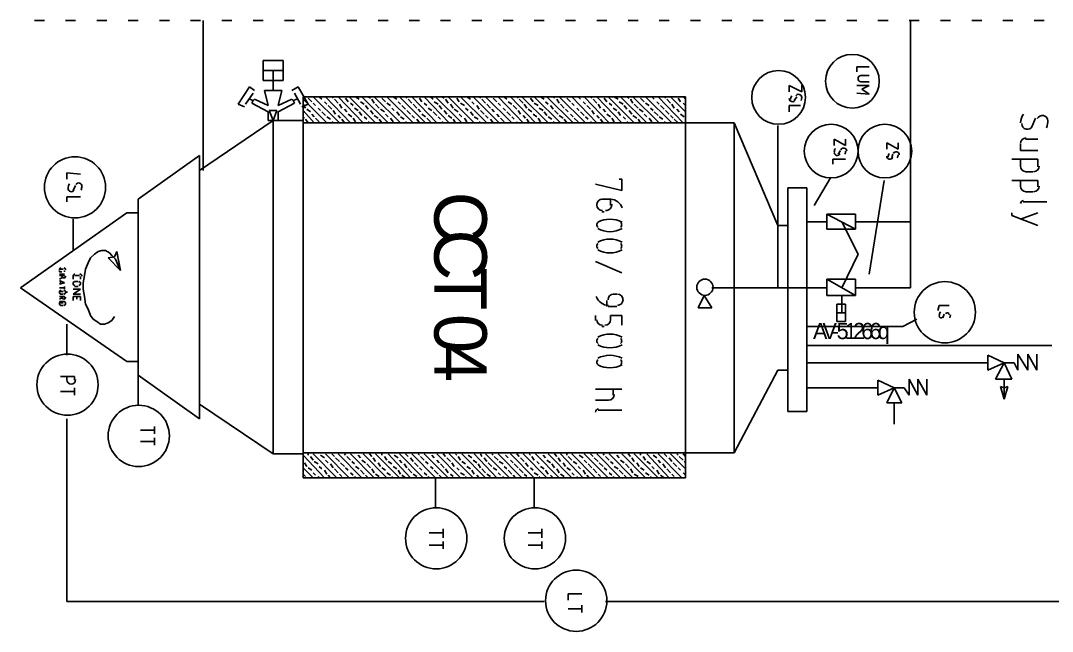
# Model space of a CAD drawing. Header units: millimetres. Extents: x 0 to 33.1, y 1.5 to 45.3.
# Drawn here: x 9.563 to 10.939, y 26.389 to 27.204 of the extents above; entities that cross this region are included whole.
import ezdxf

# ---------------------------------------------------------------- set-up
doc = ezdxf.new("R2010")
doc.units = ezdxf.units.MM
doc.header["$MEASUREMENT"] = 0
doc.layers.get('0').update_dxf_attribs({"linetype": 'CONTINUOUS'})

msp = doc.modelspace()

# ---------------------------------------------------------------- linework, layer by layer
at = {"color": 140, "linetype": 'Continuous'}
for p, q in [((9.59446, 27.2044), (9.58111, 27.2044)), ((9.63613, 27.2044), (9.62278, 27.2044)), ((9.67779, 27.2044), (9.66444, 27.2044)), ((9.71946, 27.2044), (9.70611, 27.2044)), ((9.76113, 27.2044), (9.74778, 27.2044)), ((9.80279, 27.2044), (9.78944, 27.2044)), ((9.8061, 27.2044), (9.8061, 27.0044)), ((9.84446, 27.2044), (9.83111, 27.2044)), ((9.88613, 27.2044), (9.87278, 27.2044)), ((9.92779, 27.2044), (9.91444, 27.2044)), ((9.96946, 27.2044), (9.95611, 27.2044)), ((10.0111, 27.2044), (9.99778, 27.2044)), ((10.0528, 27.2044), (10.0394, 27.2044)), ((10.0945, 27.2044), (10.0811, 27.2044)), ((10.1361, 27.2044), (10.1228, 27.2044)), ((10.1778, 27.2044), (10.1644, 27.2044)), ((10.2195, 27.2044), (10.2061, 27.2044)), ((10.2611, 27.2044), (10.2478, 27.2044)), ((10.3028, 27.2044), (10.2894, 27.2044)), ((10.3445, 27.2044), (10.3311, 27.2044)), ((10.3861, 27.2044), (10.3728, 27.2044)), ((10.4278, 27.2044), (10.4144, 27.2044)), ((10.4695, 27.2044), (10.4561, 27.2044)), ((10.5111, 27.2044), (10.4978, 27.2044)), ((10.5528, 27.2044), (10.5394, 27.2044)), ((10.5945, 27.2044), (10.5811, 27.2044)), ((10.6361, 27.2044), (10.6228, 27.2044)), ((10.6778, 27.2044), (10.6644, 27.2044)), ((10.7195, 27.2044), (10.7061, 27.2044)), ((10.7611, 27.2044), (10.7478, 27.2044)), ((10.7495, 26.9328), (10.7495, 27.2044)), ((10.8028, 27.2044), (10.7894, 27.2044)), ((10.8445, 27.2044), (10.8311, 27.2044)), ((10.8861, 27.2044), (10.8728, 27.2044)), ((10.9278, 27.2044), (10.9144, 27.2044)), ((9.91276, 27.1511), (9.88613, 27.1511)), ((9.88613, 27.1511), (9.88613, 27.1244)), ((9.91276, 27.1244), (9.91276, 27.1511)), ((9.91276, 27.1378), (9.88613, 27.1378)), ((9.89947, 27.1378), (9.89947, 27.1111)), ((10.6944, 27.1428), (10.6778, 27.1428)), ((10.6778, 27.1428), (10.6778, 27.1361)), ((9.88613, 27.1244), (9.91276, 27.1244)), ((10.6944, 27.1311), (10.6828, 27.1311)), ((10.6828, 27.1228), (10.6944, 27.1228)), ((9.85275, 27.0928), (9.86778, 27.1161)), ((9.86279, 27.0928), (9.87278, 27.1078)), ((9.86279, 27.0928), (9.87278, 27.1078)), ((9.86778, 27.1161), (9.87446, 27.1111)), ((9.91114, 27.1111), (9.88781, 27.1111)), ((9.89279, 27.0911), (9.88781, 27.1111)), ((9.90608, 27.0911), (9.91114, 27.1111)), ((9.93278, 27.1161), (9.92443, 27.1111)), ((9.93608, 27.0928), (9.92779, 27.1078)), ((9.94612, 27.0928), (9.93278, 27.1161)), ((10.6044, 27.1094), (10.5878, 27.1178)), ((10.5878, 27.1178), (10.5878, 27.1094)), ((10.6044, 27.1178), (10.6044, 27.1094)), ((10.6778, 27.1178), (10.6944, 27.1178)), ((10.6944, 27.1061), (10.6778, 27.1078)), ((10.6944, 27.1178), (10.6845, 27.1128)), ((10.6845, 27.1128), (10.6944, 27.1061)), ((9.86111, 27.0894), (9.85275, 27.0928)), ((9.86778, 27.0994), (9.87278, 27.0978)), ((9.87278, 27.0978), (9.8711, 27.0944)), ((9.8711, 27.0944), (9.89279, 27.0828)), ((9.87278, 27.0978), (9.87446, 27.0994)), ((9.87278, 27.0978), (9.87278, 27.0978)), ((9.87446, 27.0994), (9.89279, 27.0911)), ((9.92443, 27.0994), (9.90608, 27.0911)), ((9.92779, 27.0944), (9.90608, 27.0828)), ((9.92611, 27.0978), (9.92443, 27.0994)), ((9.9311, 27.0994), (9.92611, 27.0978)), ((9.92611, 27.0978), (9.92611, 27.0978)), ((9.92611, 27.0978), (9.92779, 27.0944)), ((9.93778, 27.0894), (9.94612, 27.0928)), ((9.93946, 27.1028), (9.93946, 26.5944)), ((10.4494, 27.1028), (9.93946, 27.1028)), ((9.93946, 27.1028), (9.93946, 27.0678)), ((10.4494, 27.1028), (9.93946, 27.1028)), ((9.93946, 27.0994), (9.97114, 27.0678)), ((9.93946, 27.0928), (9.94276, 27.0878)), ((9.94444, 27.1028), (9.94444, 27.1028)), ((9.94612, 27.1011), (9.95111, 27.0961)), ((9.95281, 27.1028), (9.98779, 27.0678)), ((9.95281, 27.0944), (9.95611, 27.0911)), ((9.9611, 27.1028), (9.96446, 27.0994)), ((9.96778, 27.0961), (9.97114, 27.0928)), ((9.96946, 27.1028), (10.0028, 27.0678)), ((9.97276, 27.0911), (9.97775, 27.0861)), ((9.97775, 27.1028), (9.97944, 27.1011)), ((9.98112, 27.0994), (9.98611, 27.0944)), ((9.98611, 27.1028), (10.0194, 27.0678)), ((9.98779, 27.0928), (9.9911, 27.0878)), ((9.99447, 27.1028), (9.99447, 27.1028)), ((9.9961, 27.1011), (9.99946, 27.0961)), ((10.0011, 27.1028), (10.0361, 27.0678)), ((10.0028, 27.0944), (10.0061, 27.0911)), ((10.0094, 27.1028), (10.0144, 27.0994)), ((10.0161, 27.0961), (10.0211, 27.0928)), ((10.0178, 27.1028), (10.0528, 27.0678)), ((10.0228, 27.0911), (10.0261, 27.0861)), ((10.0261, 27.1028), (10.0295, 27.1011)), ((10.0311, 27.0994), (10.0344, 27.0944)), ((10.0344, 27.1028), (10.0694, 27.0678)), ((10.0361, 27.0928), (10.0411, 27.0878)), ((10.0428, 27.1028), (10.0428, 27.1028)), ((10.0444, 27.1011), (10.0494, 27.0961)), ((10.0511, 27.1028), (10.0861, 27.0678)), ((10.0511, 27.0944), (10.0561, 27.0911)), ((10.0595, 27.1028), (10.0645, 27.0994)), ((10.0661, 27.0961), (10.0694, 27.0928)), ((10.0678, 27.1028), (10.1028, 27.0678)), ((10.0711, 27.0911), (10.0761, 27.0861)), ((10.0761, 27.1028), (10.0778, 27.1011)), ((10.0794, 27.0994), (10.0844, 27.0944)), ((10.0844, 27.1028), (10.1178, 27.0678)), ((10.0861, 27.0928), (10.0911, 27.0878)), ((10.0928, 27.1028), (10.0928, 27.1028)), ((10.0945, 27.1011), (10.0978, 27.0961)), ((10.1011, 27.1028), (10.1344, 27.0678)), ((10.1011, 27.0944), (10.1044, 27.0911)), ((10.1094, 27.1028), (10.1128, 27.0994)), ((10.1144, 27.0961), (10.1195, 27.0928)), ((10.1161, 27.1028), (10.1511, 27.0678)), ((10.1211, 27.0911), (10.1245, 27.0861)), ((10.1245, 27.1028), (10.1278, 27.1011)), ((10.1294, 27.0994), (10.1328, 27.0944)), ((10.1328, 27.1028), (10.1678, 27.0678)), ((10.1361, 27.0928), (10.1394, 27.0878)), ((10.1411, 27.1028), (10.1411, 27.1028)), ((10.1444, 27.1011), (10.1478, 27.0961)), ((10.1495, 27.1028), (10.1845, 27.0678)), ((10.1495, 27.0944), (10.1545, 27.0911)), ((10.1578, 27.1028), (10.1628, 27.0994)), ((10.1644, 27.0961), (10.1678, 27.0928)), ((10.1661, 27.1028), (10.2011, 27.0678)), ((10.1711, 27.0911), (10.1744, 27.0861)), ((10.1744, 27.1028), (10.1761, 27.1011)), ((10.1778, 27.0994), (10.1828, 27.0944)), ((10.1828, 27.1028), (10.2178, 27.0678)), ((10.1845, 27.0928), (10.1895, 27.0878)), ((10.1911, 27.1028), (10.1911, 27.1028)), ((10.1928, 27.1011), (10.1977, 27.0961)), ((10.1994, 27.1028), (10.2328, 27.0678)), ((10.1994, 27.0944), (10.2028, 27.0911)), ((10.2078, 27.1028), (10.2111, 27.0994)), ((10.2128, 27.0961), (10.2178, 27.0928)), ((10.2161, 27.1028), (10.2495, 27.0678)), ((10.2195, 27.0911), (10.2244, 27.0861)), ((10.2244, 27.1028), (10.2261, 27.1011)), ((10.2278, 27.0994), (10.2328, 27.0944)), ((10.2311, 27.1028), (10.2661, 27.0678)), ((10.2344, 27.0928), (10.2378, 27.0878)), ((10.2394, 27.1028), (10.2394, 27.1028)), ((10.2428, 27.1011), (10.2461, 27.0961)), ((10.2478, 27.1028), (10.2828, 27.0678)), ((10.2478, 27.0944), (10.2528, 27.0911)), ((10.2561, 27.1028), (10.2611, 27.0994)), ((10.2628, 27.0961), (10.2661, 27.0928)), ((10.2644, 27.1028), (10.2994, 27.0678)), ((10.2694, 27.0911), (10.2728, 27.0861)), ((10.2728, 27.1028), (10.2745, 27.1011)), ((10.2778, 27.0994), (10.2811, 27.0944)), ((10.2811, 27.1028), (10.3161, 27.0678)), ((10.2828, 27.0928), (10.2878, 27.0878)), ((10.2894, 27.1028), (10.2894, 27.1028)), ((10.2911, 27.1011), (10.2961, 27.0961)), ((10.2978, 27.1028), (10.3311, 27.0678)), ((10.2978, 27.0944), (10.3011, 27.0911)), ((10.3061, 27.1028), (10.3095, 27.0994)), ((10.3128, 27.0961), (10.3161, 27.0928)), ((10.3145, 27.1028), (10.3478, 27.0678)), ((10.3178, 27.0911), (10.3227, 27.0861)), ((10.3227, 27.1028), (10.3244, 27.1011)), ((10.3261, 27.0994), (10.3311, 27.0944)), ((10.3311, 27.1028), (10.3644, 27.0678)), ((10.3328, 27.0928), (10.3361, 27.0878)), ((10.3395, 27.1028), (10.3395, 27.1028)), ((10.3411, 27.1011), (10.3445, 27.0961)), ((10.3461, 27.1028), (10.3811, 27.0678)), ((10.3478, 27.0944), (10.3511, 27.0911)), ((10.3544, 27.1028), (10.3594, 27.0994)), ((10.3611, 27.0961), (10.3661, 27.0928)), ((10.3628, 27.1028), (10.3978, 27.0678)), ((10.3678, 27.0911), (10.3711, 27.0861)), ((10.3711, 27.1028), (10.3745, 27.1011)), ((10.3761, 27.0994), (10.3794, 27.0944)), ((10.3794, 27.1028), (10.4144, 27.0678)), ((10.3811, 27.0928), (10.3861, 27.0878)), ((10.3878, 27.1028), (10.3878, 27.1028)), ((10.3894, 27.1011), (10.3944, 27.0961)), ((10.3961, 27.1028), (10.4311, 27.0678)), ((10.3961, 27.0944), (10.4011, 27.0911)), ((10.4045, 27.1028), (10.4078, 27.0994)), ((10.4111, 27.0961), (10.4144, 27.0928)), ((10.4128, 27.1028), (10.4461, 27.0678)), ((10.4161, 27.0911), (10.4211, 27.0861)), ((10.4211, 27.1028), (10.4228, 27.1011)), ((10.4244, 27.0994), (10.4295, 27.0944)), ((10.4295, 27.1028), (10.4494, 27.0828)), ((10.4311, 27.0928), (10.4345, 27.0878)), ((10.4378, 27.1028), (10.4378, 27.1028)), ((10.4395, 27.1011), (10.4428, 27.0961)), ((10.4461, 27.1028), (10.4494, 27.0994)), ((10.4461, 27.0944), (10.4494, 27.0911)), ((10.4494, 27.0678), (10.4494, 27.1028)), ((10.4494, 27.0678), (10.4494, 27.1028)), ((10.6028, 27.0911), (10.5878, 27.0911)), ((10.5878, 27.0911), (10.5878, 27.0828)), ((10.5978, 27.1028), (10.5945, 27.0978)), ((10.7495, 26.8478), (10.7495, 27.0944)), ((9.89279, 27.0828), (9.89279, 27.0711)), ((9.90446, 27.0844), (9.89442, 27.0844)), ((9.89442, 27.0844), (9.89947, 27.0711)), ((9.89947, 27.0711), (9.90446, 27.0844)), ((9.90608, 27.0828), (9.90608, 27.0711)), ((9.93946, 27.0844), (9.95443, 27.0678)), ((9.94444, 27.0861), (9.94943, 27.0828)), ((9.95111, 27.0794), (9.95443, 27.0761)), ((9.95942, 27.0878), (9.96278, 27.0844)), ((9.96446, 27.0828), (9.96946, 27.0778)), ((9.97944, 27.0844), (9.98281, 27.0794)), ((9.98611, 27.0778), (9.98942, 27.0744)), ((9.99447, 27.0861), (9.99778, 27.0828)), ((9.99946, 27.0794), (10.0044, 27.0761)), ((10.0078, 27.0878), (10.0128, 27.0844)), ((10.0144, 27.0828), (10.0178, 27.0778)), ((10.0295, 27.0844), (10.0328, 27.0794)), ((10.0344, 27.0778), (10.0394, 27.0744)), ((10.0428, 27.0861), (10.0478, 27.0828)), ((10.0494, 27.0794), (10.0528, 27.0761)), ((10.0578, 27.0878), (10.0611, 27.0844)), ((10.0645, 27.0828), (10.0678, 27.0778)), ((10.0778, 27.0844), (10.0828, 27.0794)), ((10.0844, 27.0778), (10.0878, 27.0744)), ((10.0928, 27.0861), (10.0961, 27.0828)), ((10.0978, 27.0794), (10.1028, 27.0761)), ((10.1061, 27.0878), (10.1111, 27.0844)), ((10.1128, 27.0828), (10.1178, 27.0778)), ((10.1278, 27.0844), (10.1311, 27.0794)), ((10.1328, 27.0778), (10.1378, 27.0744)), ((10.1411, 27.0861), (10.1461, 27.0828)), ((10.1478, 27.0794), (10.1511, 27.0761)), ((10.1561, 27.0878), (10.1594, 27.0844)), ((10.1628, 27.0828), (10.1661, 27.0778)), ((10.1761, 27.0844), (10.1811, 27.0794)), ((10.1828, 27.0778), (10.1861, 27.0744)), ((10.1911, 27.0861), (10.1944, 27.0828)), ((10.1977, 27.0794), (10.2011, 27.0761)), ((10.2061, 27.0878), (10.2094, 27.0844)), ((10.2111, 27.0828), (10.2161, 27.0778)), ((10.2261, 27.0844), (10.2294, 27.0794)), ((10.2328, 27.0778), (10.2361, 27.0744)), ((10.2394, 27.0861), (10.2445, 27.0828)), ((10.2461, 27.0794), (10.2511, 27.0761)), ((10.2544, 27.0878), (10.2594, 27.0844)), ((10.2611, 27.0828), (10.2644, 27.0778)), ((10.2745, 27.0844), (10.2795, 27.0794)), ((10.2811, 27.0778), (10.2861, 27.0744)), ((10.2894, 27.0861), (10.2928, 27.0828)), ((10.2961, 27.0794), (10.2994, 27.0761)), ((10.3045, 27.0878), (10.3078, 27.0844)), ((10.3095, 27.0828), (10.3145, 27.0778)), ((10.3244, 27.0844), (10.3278, 27.0794)), ((10.3311, 27.0778), (10.3344, 27.0744)), ((10.3395, 27.0861), (10.3428, 27.0828)), ((10.3445, 27.0794), (10.3494, 27.0761)), ((10.3528, 27.0878), (10.3578, 27.0844)), ((10.3594, 27.0828), (10.3628, 27.0778)), ((10.3745, 27.0844), (10.3778, 27.0794)), ((10.3794, 27.0778), (10.3844, 27.0744)), ((10.3878, 27.0861), (10.3928, 27.0828)), ((10.3944, 27.0794), (10.3978, 27.0761)), ((10.4028, 27.0878), (10.4061, 27.0844)), ((10.4078, 27.0828), (10.4128, 27.0778)), ((10.4228, 27.0844), (10.4278, 27.0794)), ((10.4295, 27.0778), (10.4328, 27.0744)), ((10.4378, 27.0861), (10.4411, 27.0828)), ((10.4428, 27.0794), (10.4477, 27.0761)), ((9.89947, 27.0711), (9.80111, 27.0044)), ((9.89947, 27.0711), (9.80111, 27.0044)), ((9.89279, 27.0711), (9.89947, 27.0711)), ((9.93946, 27.0711), (9.89947, 27.0711)), ((9.89947, 27.0711), (9.89947, 26.6261)), ((9.93946, 27.0711), (9.89947, 27.0711)), ((9.93946, 27.0711), (9.89947, 27.0711)), ((9.93946, 27.0711), (9.89947, 27.0711)), ((9.90608, 27.0711), (9.89947, 27.0711)), ((9.93946, 27.0761), (9.94114, 27.0744)), ((9.93946, 27.0678), (10.4494, 27.0678)), ((9.94276, 27.0728), (9.94612, 27.0678)), ((9.95611, 27.0744), (9.9611, 27.0694)), ((9.97114, 27.0761), (9.97613, 27.0728)), ((9.97775, 27.0694), (9.97944, 27.0678)), ((9.9911, 27.0728), (9.99447, 27.0678)), ((10.0061, 27.0744), (10.0094, 27.0694)), ((10.0211, 27.0761), (10.0245, 27.0728)), ((10.0261, 27.0694), (10.0278, 27.0678)), ((10.0411, 27.0728), (10.0444, 27.0678)), ((10.0561, 27.0744), (10.0595, 27.0694)), ((10.0694, 27.0761), (10.0744, 27.0728)), ((10.0761, 27.0694), (10.0778, 27.0678)), ((10.0911, 27.0728), (10.0945, 27.0678)), ((10.1044, 27.0744), (10.1094, 27.0694)), ((10.1195, 27.0761), (10.1228, 27.0728)), ((10.1245, 27.0694), (10.1261, 27.0678)), ((10.1394, 27.0728), (10.1428, 27.0678)), ((10.1545, 27.0744), (10.1578, 27.0694)), ((10.1678, 27.0761), (10.1728, 27.0728)), ((10.1744, 27.0694), (10.1761, 27.0678)), ((10.1895, 27.0728), (10.1928, 27.0678)), ((10.2028, 27.0744), (10.2078, 27.0694)), ((10.2178, 27.0761), (10.2211, 27.0728)), ((10.2244, 27.0694), (10.2244, 27.0678)), ((10.2378, 27.0728), (10.2411, 27.0678)), ((10.2528, 27.0744), (10.2561, 27.0694)), ((10.2661, 27.0761), (10.2711, 27.0728)), ((10.2728, 27.0694), (10.2745, 27.0678)), ((10.2878, 27.0728), (10.2911, 27.0678)), ((10.3011, 27.0744), (10.3061, 27.0694)), ((10.3161, 27.0761), (10.3194, 27.0728)), ((10.3227, 27.0694), (10.3244, 27.0678)), ((10.3361, 27.0728), (10.3395, 27.0678)), ((10.3511, 27.0744), (10.3544, 27.0694)), ((10.3661, 27.0761), (10.3695, 27.0728)), ((10.3711, 27.0694), (10.3728, 27.0678)), ((10.3861, 27.0728), (10.3894, 27.0678)), ((10.4011, 27.0744), (10.4045, 27.0694)), ((10.4144, 27.0761), (10.4194, 27.0728)), ((10.4211, 27.0694), (10.4228, 27.0678)), ((10.4345, 27.0728), (10.4395, 27.0678)), ((10.5144, 27.0678), (10.4494, 27.0678)), ((10.4494, 27.0678), (10.4494, 26.6278)), ((10.5727, 26.9311), (10.5144, 27.0678)), ((10.5144, 27.0678), (10.5144, 26.6278)), ((10.5727, 27.0644), (10.5727, 26.8478)), ((10.9161, 27.0744), (10.9111, 27.0628)), ((10.6628, 27.0378), (10.6478, 27.0461)), ((10.6478, 27.0461), (10.6478, 27.0378)), ((10.6628, 27.0461), (10.6628, 27.0378)), ((10.7328, 27.0328), (10.7178, 27.0411)), ((10.7178, 27.0411), (10.7178, 27.0328)), ((10.7328, 27.0411), (10.7328, 27.0328)), ((10.8961, 27.0394), (10.8961, 27.0311)), ((10.9194, 27.0461), (10.9028, 27.0461)), ((9.80111, 27.0244), (9.71946, 26.9661)), ((9.80111, 27.0044), (9.80111, 27.0244)), ((10.6561, 27.0311), (10.6528, 27.0261)), ((10.7261, 27.0261), (10.7244, 27.0211)), ((10.8961, 27.0311), (10.9194, 27.0311)), ((10.6628, 27.0194), (10.6461, 27.0194)), ((10.6461, 27.0194), (10.6461, 27.0128)), ((10.8844, 27.0194), (10.9194, 27.0194)), ((10.8961, 27.0094), (10.8961, 27.0194)), ((10.9194, 27.0194), (10.9194, 27.0094)), ((9.64279, 26.9994), (9.62446, 27.0011)), ((9.62446, 27.0011), (9.62446, 26.9928)), ((9.80111, 26.6928), (9.80111, 27.0044)), ((10.9128, 27.0028), (10.9028, 27.0028)), ((9.63613, 26.9844), (9.63276, 26.9778)), ((10.3294, 26.9861), (10.3644, 26.9778)), ((10.3644, 26.9928), (10.3611, 26.9928)), ((10.3644, 26.9778), (10.3644, 26.9928)), ((10.6111, 26.9811), (10.5861, 26.9811)), ((10.5861, 26.9811), (10.5861, 26.9311)), ((10.6111, 26.9811), (10.6111, 26.8478)), ((10.6428, 26.9944), (10.6211, 26.9578)), ((10.7145, 26.9911), (10.6944, 26.8661)), ((10.8844, 26.9911), (10.9194, 26.9911)), ((10.8961, 26.9828), (10.8961, 26.9911)), ((10.9194, 26.9911), (10.9194, 26.9828)), ((9.64279, 26.9694), (9.62446, 26.9694)), ((9.62446, 26.9694), (9.62446, 26.9628)), ((10.9128, 26.9761), (10.9028, 26.9761)), ((9.71946, 26.9661), (9.71946, 26.9478)), ((10.3494, 26.9661), (10.3378, 26.9661)), ((10.3494, 26.9578), (10.3494, 26.9661)), ((10.8995, 26.9628), (10.9311, 26.9628)), ((9.70443, 26.9478), (9.56278, 26.8478)), ((9.71946, 26.9478), (9.70443, 26.9478)), ((9.71946, 26.7494), (9.71946, 26.9478)), ((10.3378, 26.9494), (10.3411, 26.9494)), ((10.6761, 26.9461), (10.6378, 26.9461)), ((10.6378, 26.9461), (10.6378, 26.9261)), ((10.6761, 26.9261), (10.6378, 26.9461)), ((10.6761, 26.9261), (10.6761, 26.9461)), ((10.8844, 26.9478), (10.8844, 26.9444)), ((10.8844, 26.9444), (10.9194, 26.9311)), ((10.9194, 26.9478), (10.8961, 26.9394)), ((9.63276, 26.9394), (9.63276, 26.8978)), ((10.5861, 26.9311), (10.5727, 26.9311)), ((10.5861, 26.7378), (10.5861, 26.9311)), ((10.6111, 26.9361), (10.6378, 26.9361)), ((10.6378, 26.9261), (10.6761, 26.9261)), ((10.6795, 26.8928), (10.6578, 26.9361)), ((10.6761, 26.9361), (10.7495, 26.9361)), ((9.65278, 26.8811), (9.65608, 26.8878)), ((9.65608, 26.8878), (9.66114, 26.8928)), ((9.66114, 26.8928), (9.66613, 26.8961)), ((9.66613, 26.8961), (9.67111, 26.8978)), ((9.67111, 26.8978), (9.67611, 26.8978)), ((9.67611, 26.8978), (9.6811, 26.8944)), ((9.67947, 26.8878), (9.68778, 26.8894)), ((9.67947, 26.8878), (9.68778, 26.8894)), ((9.69612, 26.8711), (9.67947, 26.8878)), ((9.69612, 26.8711), (9.67947, 26.8878)), ((9.6811, 26.8944), (9.68446, 26.8911)), ((9.68446, 26.8911), (9.68946, 26.8861)), ((9.69114, 26.8961), (9.68778, 26.8894)), ((9.68778, 26.8894), (9.69114, 26.8961)), ((9.68946, 26.8861), (9.69276, 26.8778)), ((9.69612, 26.8711), (9.69114, 26.8961)), ((9.69114, 26.8961), (9.69612, 26.8711)), ((10.6795, 26.8928), (10.6578, 26.8478)), ((9.61442, 26.8694), (9.61442, 26.8711)), ((9.6161, 26.8728), (9.61947, 26.8728)), ((9.6211, 26.8711), (9.6211, 26.8694)), ((9.64779, 26.8644), (9.64947, 26.8728)), ((9.64947, 26.8728), (9.65278, 26.8811)), ((9.69276, 26.8778), (9.69612, 26.8711)), ((10.3294, 26.8828), (10.3644, 26.8678)), ((9.61778, 26.8694), (9.61442, 26.8694)), ((9.61442, 26.8661), (9.6211, 26.8661)), ((9.61442, 26.8644), (9.6211, 26.8644)), ((9.61778, 26.8611), (9.61442, 26.8594)), ((9.61442, 26.8578), (9.6211, 26.8544)), ((9.61778, 26.8694), (9.61778, 26.8694)), ((9.61778, 26.8628), (9.61778, 26.8644)), ((9.6211, 26.8644), (9.6211, 26.8628)), ((9.63276, 26.8594), (9.63276, 26.8628)), ((9.63444, 26.8644), (9.64111, 26.8644)), ((9.64279, 26.8628), (9.64279, 26.8594)), ((9.64611, 26.8544), (9.64779, 26.8644)), ((10.6761, 26.8594), (10.6378, 26.8594)), ((10.6378, 26.8594), (10.6378, 26.8378)), ((10.6761, 26.8378), (10.6378, 26.8594)), ((10.6761, 26.8378), (10.6761, 26.8594)), ((9.70443, 26.7494), (9.56278, 26.8478)), ((9.6211, 26.8544), (9.61442, 26.8528)), ((9.61442, 26.8478), (9.6211, 26.8478)), ((9.6161, 26.8528), (9.6161, 26.8561)), ((9.6211, 26.8494), (9.6211, 26.8461)), ((9.63276, 26.8461), (9.64279, 26.8461)), ((9.64279, 26.8461), (9.63276, 26.8394)), ((9.63444, 26.8561), (9.63943, 26.8561)), ((9.63943, 26.8494), (9.63444, 26.8494)), ((9.64611, 26.8461), (9.64611, 26.8544)), ((9.64779, 26.8361), (9.64611, 26.8461)), ((10.6111, 26.8478), (10.4844, 26.8478)), ((10.6111, 26.8478), (10.6378, 26.8478)), ((10.6111, 26.6828), (10.6111, 26.8478)), ((10.6761, 26.8478), (10.7495, 26.8478)), ((9.61442, 26.8361), (9.6211, 26.8361)), ((9.61778, 26.8344), (9.61442, 26.8328)), ((9.6161, 26.8428), (9.61947, 26.8428)), ((9.61947, 26.8394), (9.6161, 26.8394)), ((9.61778, 26.8361), (9.61778, 26.8344)), ((9.6211, 26.8361), (9.6211, 26.8344)), ((9.62446, 26.8428), (9.62446, 26.8411)), ((9.63276, 26.8394), (9.64279, 26.8394)), ((9.63276, 26.8311), (9.63276, 26.8361)), ((9.63276, 26.8361), (9.64279, 26.8361)), ((9.63781, 26.8328), (9.63781, 26.8361)), ((9.64279, 26.8361), (9.64279, 26.8311)), ((9.64947, 26.8261), (9.64779, 26.8361)), ((10.3445, 26.8311), (10.3445, 26.8228)), ((10.3578, 26.8394), (10.3528, 26.8394)), ((10.4661, 26.8211), (10.4744, 26.8378)), ((10.4744, 26.8378), (10.4844, 26.8211)), ((10.6378, 26.8378), (10.6761, 26.8378)), ((10.6578, 26.8378), (10.6578, 26.8144)), ((9.61442, 26.8294), (9.6211, 26.8294)), ((9.6161, 26.8278), (9.61947, 26.8278)), ((9.61947, 26.8244), (9.6161, 26.8244)), ((9.65278, 26.8194), (9.64947, 26.8261)), ((9.65608, 26.8111), (9.65278, 26.8194)), ((10.3461, 26.8228), (10.3578, 26.8228)), ((10.4844, 26.8211), (10.4661, 26.8211)), ((10.6511, 26.8261), (10.6628, 26.8261)), ((10.6511, 26.8028), (10.6511, 26.8261)), ((10.6628, 26.8261), (10.6628, 26.8028)), ((10.7878, 26.8244), (10.7861, 26.8178)), ((10.8011, 26.8244), (10.7878, 26.8244)), ((9.65944, 26.8061), (9.65608, 26.8111)), ((9.66444, 26.8028), (9.65944, 26.8061)), ((9.66943, 26.7994), (9.66444, 26.8028)), ((9.68446, 26.8044), (9.67947, 26.8011)), ((9.68778, 26.8094), (9.68446, 26.8044)), ((10.3294, 26.8111), (10.3294, 26.8044)), ((10.3494, 26.8044), (10.3494, 26.8111)), ((10.3494, 26.8111), (10.3644, 26.8111)), ((10.3644, 26.8111), (10.3644, 26.7978)), ((10.6628, 26.8144), (10.6511, 26.8144)), ((10.6628, 26.8028), (10.6511, 26.8028)), ((10.7394, 26.7961), (10.7578, 26.8061)), ((10.7944, 26.8128), (10.7928, 26.8078)), ((9.62446, 26.7578), (9.62446, 26.7994)), ((9.67443, 26.7994), (9.66943, 26.7994)), ((9.67947, 26.8011), (9.67443, 26.7994)), ((10.3378, 26.7961), (10.3411, 26.7961)), ((10.6111, 26.7961), (10.7394, 26.7961)), ((10.9378, 26.7711), (10.6111, 26.7711)), ((9.71946, 26.7494), (9.70443, 26.7494)), ((9.71946, 26.7311), (9.71946, 26.7494)), ((10.8528, 26.7478), (10.6111, 26.7478)), ((10.8745, 26.7478), (10.8528, 26.7578)), ((10.8528, 26.7578), (10.8528, 26.7378)), ((10.8528, 26.7378), (10.8745, 26.7478)), ((10.8745, 26.7478), (10.8628, 26.7261)), ((10.8844, 26.7261), (10.8745, 26.7478)), ((10.8745, 26.7478), (10.8878, 26.7478)), ((10.8878, 26.7478), (10.8928, 26.7378)), ((10.8928, 26.7378), (10.8928, 26.7594)), ((10.8928, 26.7594), (10.9061, 26.7378)), ((10.9061, 26.7378), (10.9061, 26.7594)), ((10.9061, 26.7594), (10.9178, 26.7378)), ((10.9178, 26.7378), (10.9178, 26.7594)), ((10.5727, 26.7378), (10.5144, 26.6278)), ((10.5861, 26.7378), (10.5727, 26.7378)), ((10.5861, 26.6828), (10.5861, 26.7378)), ((9.6161, 26.7294), (9.63444, 26.7294)), ((9.62446, 26.7244), (9.62446, 26.7294)), ((9.63444, 26.7294), (9.63444, 26.7244)), ((9.80111, 26.6728), (9.71946, 26.7311)), ((9.71946, 26.6911), (9.71946, 26.7311)), ((10.7278, 26.7144), (10.7061, 26.7244)), ((10.7061, 26.7244), (10.7061, 26.7044)), ((10.7478, 26.7044), (10.7478, 26.7261)), ((10.7478, 26.7261), (10.7594, 26.7044)), ((10.7594, 26.7044), (10.7594, 26.7261)), ((10.7594, 26.7261), (10.7711, 26.7044)), ((10.7711, 26.7044), (10.7711, 26.7261)), ((10.8628, 26.7261), (10.8844, 26.7261)), ((10.8745, 26.7261), (10.8745, 26.6994)), ((9.6161, 26.7094), (9.63444, 26.7094)), ((9.63444, 26.7144), (9.63444, 26.7044)), ((10.3294, 26.7128), (10.3644, 26.7128)), ((10.3528, 26.7128), (10.3528, 26.7044)), ((10.7061, 26.7144), (10.6111, 26.7144)), ((10.7061, 26.7044), (10.7278, 26.7144)), ((10.7278, 26.7144), (10.7178, 26.6944)), ((10.7378, 26.6944), (10.7278, 26.7144)), ((10.7278, 26.7144), (10.7411, 26.7144)), ((10.7411, 26.7144), (10.7478, 26.7044)), ((10.8745, 26.6994), (10.8695, 26.7161)), ((10.8695, 26.7161), (10.8745, 26.7144)), ((10.8745, 26.6994), (10.8794, 26.7161)), ((10.8794, 26.7161), (10.8745, 26.7144)), ((10.8745, 26.7144), (10.8794, 26.7161)), ((10.8794, 26.7161), (10.8745, 26.6994)), ((9.80111, 26.6928), (9.80111, 26.6728)), ((9.89947, 26.6261), (9.80111, 26.6928)), ((9.89947, 26.6261), (9.80111, 26.6928)), ((10.3461, 26.6978), (10.3294, 26.6978)), ((10.7178, 26.6944), (10.7378, 26.6944)), ((10.7278, 26.6944), (10.7278, 26.6661)), ((10.3328, 26.6844), (10.3644, 26.6844)), ((10.6111, 26.6828), (10.5861, 26.6828)), ((9.62446, 26.4294), (9.62446, 26.6728)), ((9.72276, 26.6578), (9.7411, 26.6578)), ((9.7411, 26.6628), (9.7411, 26.6528)), ((9.72276, 26.6428), (9.7411, 26.6428)), ((9.7411, 26.6478), (9.7411, 26.6378)), ((9.93946, 26.6261), (9.89947, 26.6261)), ((9.93946, 26.6261), (9.89947, 26.6261)), ((9.93946, 26.5944), (9.93946, 26.6278)), ((9.93946, 26.6278), (10.4494, 26.6278)), ((9.93946, 26.6244), (9.96778, 26.5944)), ((9.94612, 26.6261), (9.94612, 26.6244)), ((9.95281, 26.6261), (9.98443, 26.5944)), ((9.96278, 26.6244), (9.96778, 26.6211)), ((9.96946, 26.6261), (10.0011, 26.5944)), ((9.97775, 26.6261), (9.98112, 26.6228)), ((9.98611, 26.6261), (10.0178, 26.5944)), ((9.99447, 26.6261), (9.9961, 26.6244)), ((10.0028, 26.6261), (10.0344, 26.5944)), ((10.0128, 26.6244), (10.0161, 26.6211)), ((10.0194, 26.6261), (10.0511, 26.5944)), ((10.0278, 26.6261), (10.0311, 26.6228)), ((10.0361, 26.6261), (10.0678, 26.5944)), ((10.0444, 26.6261), (10.0444, 26.6244)), ((10.0528, 26.6261), (10.0828, 26.5944)), ((10.0611, 26.6244), (10.0661, 26.6211)), ((10.0678, 26.6261), (10.0994, 26.5944)), ((10.0761, 26.6261), (10.0794, 26.6228)), ((10.0844, 26.6261), (10.1161, 26.5944)), ((10.0928, 26.6261), (10.0945, 26.6244)), ((10.1011, 26.6261), (10.1328, 26.5944)), ((10.1111, 26.6244), (10.1144, 26.6211)), ((10.1178, 26.6261), (10.1495, 26.5944)), ((10.1261, 26.6261), (10.1294, 26.6228)), ((10.1344, 26.6261), (10.1661, 26.5944)), ((10.1428, 26.6261), (10.1444, 26.6244)), ((10.1511, 26.6261), (10.1828, 26.5944)), ((10.1594, 26.6244), (10.1644, 26.6211)), ((10.1678, 26.6261), (10.1977, 26.5944)), ((10.1761, 26.6261), (10.1778, 26.6228)), ((10.1828, 26.6261), (10.2145, 26.5944)), ((10.1911, 26.6261), (10.1928, 26.6244)), ((10.1994, 26.6261), (10.2311, 26.5944)), ((10.2094, 26.6244), (10.2128, 26.6211)), ((10.2161, 26.6261), (10.2478, 26.5944)), ((10.2244, 26.6261), (10.2278, 26.6228)), ((10.2328, 26.6261), (10.2644, 26.5944)), ((10.2411, 26.6261), (10.2428, 26.6244)), ((10.2495, 26.6261), (10.2811, 26.5944)), ((10.2594, 26.6244), (10.2628, 26.6211)), ((10.2661, 26.6261), (10.2978, 26.5944)), ((10.2745, 26.6261), (10.2778, 26.6228)), ((10.2828, 26.6261), (10.3128, 26.5944)), ((10.2911, 26.6261), (10.2911, 26.6244)), ((10.2978, 26.6261), (10.3294, 26.5944)), ((10.3078, 26.6244), (10.3128, 26.6211)), ((10.3145, 26.6261), (10.3461, 26.5944)), ((10.3227, 26.6261), (10.3261, 26.6228)), ((10.3311, 26.6261), (10.3628, 26.5944)), ((10.3395, 26.6261), (10.3411, 26.6244)), ((10.3478, 26.6261), (10.3794, 26.5944)), ((10.3578, 26.6244), (10.3611, 26.6211)), ((10.3644, 26.6261), (10.3961, 26.5944)), ((10.3728, 26.6261), (10.3761, 26.6228)), ((10.3811, 26.6261), (10.4128, 26.5944)), ((10.3894, 26.6261), (10.3894, 26.6244)), ((10.3978, 26.6261), (10.4278, 26.5944)), ((10.4061, 26.6244), (10.4111, 26.6211)), ((10.4128, 26.6261), (10.4444, 26.5944)), ((10.4211, 26.6261), (10.4244, 26.6228)), ((10.4295, 26.6261), (10.4494, 26.6061)), ((10.4378, 26.6261), (10.4395, 26.6244)), ((10.4461, 26.6261), (10.4494, 26.6228)), ((10.5144, 26.6278), (10.4494, 26.6278)), ((10.4494, 26.6278), (10.4494, 26.5944)), ((10.4494, 26.6278), (10.4494, 26.5944)), ((9.94114, 26.6144), (9.94444, 26.6094)), ((9.94943, 26.6228), (9.95281, 26.6178)), ((9.95443, 26.6161), (9.95942, 26.6128)), ((9.9611, 26.6094), (9.96446, 26.6061)), ((9.96946, 26.6178), (9.97276, 26.6144)), ((9.97613, 26.6128), (9.97944, 26.6078)), ((9.98281, 26.6211), (9.98779, 26.6161)), ((9.98942, 26.6144), (9.99447, 26.6094)), ((9.99778, 26.6228), (10.0028, 26.6178)), ((10.0044, 26.6161), (10.0078, 26.6128)), ((10.0094, 26.6094), (10.0144, 26.6061)), ((10.0178, 26.6178), (10.0228, 26.6144)), ((10.0245, 26.6128), (10.0295, 26.6078)), ((10.0328, 26.6211), (10.0361, 26.6161)), ((10.0394, 26.6144), (10.0428, 26.6094)), ((10.0478, 26.6228), (10.0511, 26.6178)), ((10.0528, 26.6161), (10.0578, 26.6128)), ((10.0595, 26.6094), (10.0645, 26.6061)), ((10.0678, 26.6178), (10.0711, 26.6144)), ((10.0744, 26.6128), (10.0778, 26.6078)), ((10.0828, 26.6211), (10.0861, 26.6161)), ((10.0878, 26.6144), (10.0928, 26.6094)), ((10.0961, 26.6228), (10.1011, 26.6178)), ((10.1028, 26.6161), (10.1061, 26.6128)), ((10.1094, 26.6094), (10.1128, 26.6061)), ((10.1178, 26.6178), (10.1211, 26.6144)), ((10.1228, 26.6128), (10.1278, 26.6078)), ((10.1311, 26.6211), (10.1361, 26.6161)), ((10.1378, 26.6144), (10.1411, 26.6094)), ((10.1461, 26.6228), (10.1495, 26.6178)), ((10.1511, 26.6161), (10.1561, 26.6128)), ((10.1578, 26.6094), (10.1628, 26.6061)), ((10.1661, 26.6178), (10.1711, 26.6144)), ((10.1728, 26.6128), (10.1761, 26.6078)), ((10.1811, 26.6211), (10.1845, 26.6161)), ((10.1861, 26.6144), (10.1911, 26.6094)), ((10.1944, 26.6228), (10.1994, 26.6178)), ((10.2011, 26.6161), (10.2061, 26.6128)), ((10.2078, 26.6094), (10.2111, 26.6061)), ((10.2161, 26.6178), (10.2195, 26.6144)), ((10.2211, 26.6128), (10.2261, 26.6078)), ((10.2294, 26.6211), (10.2344, 26.6161)), ((10.2361, 26.6144), (10.2394, 26.6094)), ((10.2445, 26.6228), (10.2478, 26.6178)), ((10.2511, 26.6161), (10.2544, 26.6128)), ((10.2561, 26.6094), (10.2611, 26.6061)), ((10.2644, 26.6178), (10.2694, 26.6144)), ((10.2711, 26.6128), (10.2745, 26.6078)), ((10.2795, 26.6211), (10.2828, 26.6161)), ((10.2861, 26.6144), (10.2894, 26.6094)), ((10.2928, 26.6228), (10.2978, 26.6178)), ((10.2994, 26.6161), (10.3045, 26.6128)), ((10.3061, 26.6094), (10.3095, 26.6061)), ((10.3145, 26.6178), (10.3178, 26.6144)), ((10.3194, 26.6128), (10.3244, 26.6078)), ((10.3278, 26.6211), (10.3328, 26.6161)), ((10.3344, 26.6144), (10.3395, 26.6094)), ((10.3428, 26.6228), (10.3478, 26.6178)), ((10.3494, 26.6161), (10.3528, 26.6128)), ((10.3544, 26.6094), (10.3594, 26.6061)), ((10.3628, 26.6178), (10.3678, 26.6144)), ((10.3695, 26.6128), (10.3745, 26.6078)), ((10.3778, 26.6211), (10.3811, 26.6161)), ((10.3844, 26.6144), (10.3878, 26.6094)), ((10.3928, 26.6228), (10.3961, 26.6178)), ((10.3978, 26.6161), (10.4028, 26.6128)), ((10.4045, 26.6094), (10.4078, 26.6061)), ((10.4128, 26.6178), (10.4161, 26.6144)), ((10.4194, 26.6128), (10.4228, 26.6078)), ((10.4278, 26.6211), (10.4311, 26.6161)), ((10.4328, 26.6144), (10.4378, 26.6094)), ((10.4411, 26.6228), (10.4461, 26.6178)), ((10.4477, 26.6161), (10.4494, 26.6144)), ((9.93946, 26.6078), (9.95281, 26.5944)), ((9.93946, 26.5994), (9.94276, 26.5961)), ((9.94612, 26.6078), (9.95111, 26.6044)), ((9.95281, 26.6011), (9.95611, 26.5978)), ((9.95942, 26.5961), (9.9611, 26.5944)), ((9.96778, 26.6044), (9.97114, 26.5994)), ((9.97276, 26.5978), (9.97613, 26.5944)), ((9.98112, 26.6061), (9.98611, 26.6011)), ((9.98779, 26.5994), (9.9911, 26.5961)), ((9.9961, 26.6078), (9.99946, 26.6044)), ((10.0028, 26.6011), (10.0061, 26.5978)), ((10.0078, 26.5961), (10.0094, 26.5944)), ((10.0161, 26.6044), (10.0211, 26.5994)), ((10.0228, 26.5978), (10.0261, 26.5944)), ((10.0311, 26.6061), (10.0344, 26.6011)), ((10.0361, 26.5994), (10.0411, 26.5961)), ((10.0444, 26.6078), (10.0494, 26.6044)), ((10.0511, 26.6011), (10.0561, 26.5978)), ((10.0578, 26.5961), (10.0595, 26.5944)), ((10.0661, 26.6044), (10.0694, 26.5994)), ((10.0711, 26.5978), (10.0761, 26.5944)), ((10.0794, 26.6061), (10.0844, 26.6011)), ((10.0861, 26.5994), (10.0911, 26.5961)), ((10.0945, 26.6078), (10.0978, 26.6044)), ((10.1011, 26.6011), (10.1044, 26.5978)), ((10.1061, 26.5961), (10.1078, 26.5944)), ((10.1144, 26.6044), (10.1195, 26.5994)), ((10.1211, 26.5978), (10.1245, 26.5944)), ((10.1294, 26.6061), (10.1328, 26.6011)), ((10.1361, 26.5994), (10.1394, 26.5961)), ((10.1444, 26.6078), (10.1478, 26.6044)), ((10.1495, 26.6011), (10.1545, 26.5978)), ((10.1561, 26.5961), (10.1578, 26.5944)), ((10.1644, 26.6044), (10.1678, 26.5994)), ((10.1711, 26.5978), (10.1744, 26.5944)), ((10.1778, 26.6061), (10.1828, 26.6011)), ((10.1845, 26.5994), (10.1895, 26.5961)), ((10.1928, 26.6078), (10.1977, 26.6044)), ((10.1994, 26.6011), (10.2028, 26.5978)), ((10.2061, 26.5961), (10.2061, 26.5944)), ((10.2128, 26.6044), (10.2178, 26.5994)), ((10.2195, 26.5978), (10.2228, 26.5944)), ((10.2278, 26.6061), (10.2328, 26.6011)), ((10.2344, 26.5994), (10.2378, 26.5961)), ((10.2428, 26.6078), (10.2461, 26.6044)), ((10.2478, 26.6011), (10.2528, 26.5978)), ((10.2544, 26.5961), (10.2561, 26.5944)), ((10.2628, 26.6044), (10.2661, 26.5994)), ((10.2694, 26.5978), (10.2728, 26.5944)), ((10.2778, 26.6061), (10.2811, 26.6011)), ((10.2828, 26.5994), (10.2878, 26.5961)), ((10.2911, 26.6078), (10.2961, 26.6044)), ((10.2978, 26.6011), (10.3011, 26.5978)), ((10.3045, 26.5961), (10.3061, 26.5944)), ((10.3128, 26.6044), (10.3161, 26.5994)), ((10.3178, 26.5978), (10.3211, 26.5944)), ((10.3261, 26.6061), (10.3311, 26.6011)), ((10.3328, 26.5994), (10.3361, 26.5961)), ((10.3411, 26.6078), (10.3445, 26.6044)), ((10.3478, 26.6011), (10.3511, 26.5978)), ((10.3528, 26.5961), (10.3544, 26.5944)), ((10.3611, 26.6044), (10.3661, 26.5994)), ((10.3678, 26.5978), (10.3711, 26.5944)), ((10.3761, 26.6061), (10.3794, 26.6011)), ((10.3811, 26.5994), (10.3861, 26.5961)), ((10.3894, 26.6078), (10.3944, 26.6044)), ((10.3961, 26.6011), (10.4011, 26.5978)), ((10.4028, 26.5961), (10.4045, 26.5944)), ((10.4111, 26.6044), (10.4144, 26.5994)), ((10.4161, 26.5978), (10.4211, 26.5944)), ((10.4244, 26.6061), (10.4295, 26.6011)), ((10.4311, 26.5994), (10.4345, 26.5961)), ((10.4395, 26.6078), (10.4428, 26.6044)), ((10.4461, 26.6011), (10.4494, 26.5978)), ((10.4494, 26.5944), (9.93946, 26.5944)), ((10.4494, 26.5944), (9.93946, 26.5944)), ((10.1161, 26.5544), (10.1161, 26.5944)), ((10.2478, 26.5544), (10.2478, 26.5944)), ((10.1078, 26.5211), (10.1261, 26.5211)), ((10.1261, 26.5261), (10.1261, 26.5144)), ((10.2394, 26.5211), (10.2578, 26.5211)), ((10.2578, 26.5261), (10.2578, 26.5144)), ((10.1078, 26.5044), (10.1261, 26.5044)), ((10.1261, 26.5094), (10.1261, 26.4994)), ((10.2394, 26.5044), (10.2578, 26.5044)), ((10.2578, 26.5094), (10.2578, 26.4994)), ((10.3111, 26.4394), (10.2928, 26.4394)), ((10.2928, 26.4394), (10.2928, 26.4311)), ((10.2611, 26.4294), (9.62446, 26.4294)), ((10.2928, 26.4194), (10.3111, 26.4194)), ((10.3111, 26.4244), (10.3111, 26.4144)), ((10.9794, 26.4294), (10.3428, 26.4294))]:
    msp.add_line(p, q, dxfattribs=at)
for points in [[(10.6719, 27.1594), (10.6521, 27.1594), (10.6361, 27.1433), (10.6361, 27.1236)], [(10.7078, 27.1236), (10.7078, 27.1433), (10.6917, 27.1594), (10.6719, 27.1594)], [(10.5736, 27.1378), (10.5538, 27.1378), (10.5378, 27.1218), (10.5378, 27.1019)], [(10.6094, 27.1019), (10.6094, 27.1218), (10.5934, 27.1378), (10.5736, 27.1378)], [(10.6361, 27.1236), (10.6361, 27.1039), (10.6521, 27.0878), (10.6719, 27.0878)], [(10.6719, 27.0878), (10.6917, 27.0878), (10.7078, 27.1039), (10.7078, 27.1236)], [(10.6795, 27.1269), (10.6794, 27.1247), (10.6813, 27.1228), (10.6836, 27.1228)], [(10.6837, 27.1311), (10.6813, 27.1311), (10.6795, 27.1293), (10.6795, 27.1269)], [(10.6012, 27.106), (10.5994, 27.1064), (10.5974, 27.1056), (10.5966, 27.1039)], [(10.6044, 27.1019), (10.6044, 27.1039), (10.6031, 27.1056), (10.6012, 27.106)], [(10.5378, 27.1019), (10.5378, 27.0821), (10.5538, 27.0661), (10.5736, 27.0661)], [(10.5736, 27.0661), (10.5934, 27.0661), (10.6094, 27.0821), (10.6094, 27.1019)], [(10.5878, 27.1003), (10.5878, 27.0983), (10.5891, 27.0967), (10.591, 27.0963)], [(10.5911, 27.1039), (10.5901, 27.1024), (10.5895, 27.1007), (10.5895, 27.099)], [(10.591, 27.0963), (10.5928, 27.0957), (10.5948, 27.0967), (10.5957, 27.0983)], [(10.6036, 27.0978), (10.6042, 27.099), (10.6044, 27.1004), (10.6044, 27.1018)], [(10.9001, 27.0797), (10.8977, 27.0763), (10.8963, 27.0721), (10.8961, 27.0679)], [(10.927, 27.0776), (10.9236, 27.0783), (10.9201, 27.0768), (10.9186, 27.0736)], [(10.9328, 27.0703), (10.9328, 27.0738), (10.9304, 27.0768), (10.927, 27.0776)], [(10.6436, 27.0661), (10.6238, 27.0661), (10.6078, 27.0501), (10.6078, 27.0303)], [(10.6795, 27.0303), (10.6795, 27.0501), (10.6634, 27.0661), (10.6436, 27.0661)], [(10.7153, 27.0661), (10.6955, 27.0661), (10.6795, 27.0501), (10.6795, 27.0303)], [(10.7511, 27.0303), (10.7511, 27.0501), (10.7351, 27.0661), (10.7153, 27.0661)], [(10.8978, 27.0669), (10.8978, 27.0635), (10.9002, 27.0604), (10.9035, 27.0596)], [(10.9035, 27.0596), (10.9069, 27.0589), (10.9104, 27.0604), (10.9119, 27.0635)], [(10.9308, 27.0615), (10.9321, 27.0649), (10.9327, 27.0682), (10.9328, 27.0717)], [(10.9036, 27.0478), (10.8995, 27.0478), (10.8961, 27.0444), (10.8961, 27.0403)], [(9.63525, 27.0228), (9.61274, 27.0228), (9.59446, 27.0044), (9.59446, 26.9819)], [(9.67611, 26.9819), (9.67611, 27.0044), (9.65782, 27.0228), (9.63525, 27.0228)], [(10.6078, 27.0303), (10.6078, 27.0104), (10.6238, 26.9944), (10.6436, 26.9944)], [(10.6436, 26.9944), (10.6634, 26.9944), (10.6795, 27.0104), (10.6795, 27.0303)], [(10.6494, 27.0339), (10.6484, 27.0325), (10.6478, 27.0307), (10.6478, 27.029)], [(10.6478, 27.0286), (10.6478, 27.0267), (10.6491, 27.025), (10.6509, 27.0246)], [(10.6509, 27.0246), (10.6528, 27.024), (10.6548, 27.025), (10.6557, 27.0267)], [(10.6612, 27.0343), (10.6594, 27.0347), (10.6574, 27.0339), (10.6566, 27.0322)], [(10.6644, 27.0303), (10.6644, 27.0322), (10.6631, 27.0339), (10.6612, 27.0343)], [(10.6619, 27.0261), (10.6625, 27.0274), (10.6628, 27.0287), (10.6628, 27.0301)], [(10.6795, 27.0303), (10.6795, 27.0104), (10.6955, 26.9944), (10.7153, 26.9944)], [(10.7153, 26.9944), (10.7351, 26.9944), (10.7511, 27.0104), (10.7511, 27.0303)], [(10.7178, 27.0236), (10.7178, 27.0217), (10.7191, 27.02), (10.721, 27.0196)], [(10.7211, 27.0272), (10.7201, 27.0258), (10.7195, 27.024), (10.7195, 27.0224)], [(10.7313, 27.0293), (10.7294, 27.0297), (10.7274, 27.0289), (10.7266, 27.0272)], [(10.7344, 27.0253), (10.7344, 27.0272), (10.7331, 27.0289), (10.7313, 27.0293)], [(10.7319, 27.0211), (10.7325, 27.0224), (10.7328, 27.0237), (10.7328, 27.0251)], [(10.721, 27.0196), (10.7228, 27.0192), (10.7248, 27.02), (10.7256, 27.0217)], [(10.8961, 27.0103), (10.8961, 27.0061), (10.8995, 27.0028), (10.9036, 27.0028)], [(10.9136, 27.0028), (10.9178, 27.0028), (10.9211, 27.0061), (10.9211, 27.0103)], [(9.59446, 26.9819), (9.59446, 26.9593), (9.61274, 26.9411), (9.63525, 26.9411)], [(9.62804, 26.9865), (9.6269, 26.9849), (9.62619, 26.9828), (9.62614, 26.9808)], [(9.63525, 26.9411), (9.65782, 26.9411), (9.67611, 26.9593), (9.67611, 26.9819)], [(9.64128, 26.9876), (9.63937, 26.9881), (9.63747, 26.9872), (9.63656, 26.9856)], [(9.64443, 26.9836), (9.64442, 26.9856), (9.64312, 26.9872), (9.64128, 26.9876)], [(9.64339, 26.9782), (9.64404, 26.9799), (9.64442, 26.9817), (9.64442, 26.9833)], [(10.8961, 26.9836), (10.8961, 26.9794), (10.8995, 26.9761), (10.9036, 26.9761)], [(10.9136, 26.9761), (10.9178, 26.9761), (10.9211, 26.9794), (10.9211, 26.9836)], [(9.62608, 26.9803), (9.62608, 26.9783), (9.62744, 26.9767), (9.62929, 26.9763)], [(9.62929, 26.9763), (9.63118, 26.9757), (9.63308, 26.9767), (9.634, 26.9783)], [(10.3386, 26.9661), (10.3345, 26.9661), (10.3311, 26.9628), (10.3311, 26.9586)], [(10.3311, 26.9586), (10.3311, 26.9544), (10.3345, 26.9511), (10.3386, 26.9511)], [(10.3426, 26.9511), (10.3449, 26.9508), (10.3473, 26.9517), (10.3489, 26.9533)], [(10.3489, 26.9533), (10.3506, 26.955), (10.3513, 26.9574), (10.351, 26.9596)], [(10.3651, 26.9546), (10.3627, 26.9611), (10.3567, 26.9657), (10.3497, 26.9661)], [(10.9003, 26.9644), (10.8979, 26.9644), (10.8961, 26.9625), (10.8961, 26.9603)], [(10.3648, 26.9354), (10.3547, 26.9408), (10.3425, 26.9408), (10.3324, 26.9354)], [(10.3328, 26.9353), (10.3318, 26.9346), (10.3311, 26.9333), (10.3311, 26.9319)], [(10.3311, 26.9319), (10.3311, 26.9306), (10.3318, 26.9293), (10.3328, 26.9286)], [(10.3324, 26.9268), (10.3425, 26.9214), (10.3547, 26.9214), (10.3648, 26.9268)], [(10.3644, 26.9319), (10.3644, 26.9333), (10.3638, 26.9346), (10.3627, 26.9353)], [(10.3627, 26.9286), (10.3638, 26.9293), (10.3644, 26.9306), (10.3644, 26.9319)], [(10.3648, 26.9088), (10.3547, 26.9142), (10.3425, 26.9142), (10.3324, 26.9088)], [(10.3328, 26.9069), (10.3318, 26.9063), (10.3311, 26.905), (10.3311, 26.9036)], [(10.3311, 26.9036), (10.3311, 26.9022), (10.3318, 26.9011), (10.3328, 26.9003)], [(10.3324, 26.8986), (10.3425, 26.8931), (10.3547, 26.8931), (10.3648, 26.8986)], [(10.3644, 26.9036), (10.3644, 26.905), (10.3638, 26.9063), (10.3627, 26.9069)], [(10.3627, 26.9003), (10.3638, 26.9011), (10.3644, 26.9022), (10.3644, 26.9036)], [(9.61697, 26.8744), (9.61556, 26.8744), (9.61442, 26.8733), (9.61442, 26.8719)], [(9.62278, 26.8719), (9.62278, 26.8733), (9.62164, 26.8744), (9.62028, 26.8744)], [(9.61778, 26.8636), (9.61778, 26.8622), (9.61888, 26.8611), (9.62028, 26.8611)], [(9.62028, 26.8611), (9.62164, 26.8611), (9.62278, 26.8622), (9.62278, 26.8636)], [(9.63525, 26.8661), (9.6339, 26.8661), (9.63276, 26.865), (9.63276, 26.8636)], [(9.64442, 26.8636), (9.64442, 26.865), (9.64333, 26.8661), (9.64193, 26.8661)], [(10.4753, 26.8594), (10.4693, 26.8594), (10.4645, 26.8546), (10.4645, 26.8486)], [(10.4861, 26.8486), (10.4861, 26.8546), (10.4813, 26.8594), (10.4753, 26.8594)], [(9.61697, 26.8444), (9.61556, 26.8444), (9.61442, 26.8433), (9.61442, 26.8419)], [(9.62278, 26.8419), (9.62278, 26.8433), (9.62164, 26.8444), (9.62028, 26.8444)], [(9.63525, 26.8561), (9.6339, 26.8561), (9.63276, 26.855), (9.63276, 26.8536)], [(9.63276, 26.8536), (9.63276, 26.8522), (9.6339, 26.8511), (9.63525, 26.8511)], [(9.64279, 26.8536), (9.64279, 26.855), (9.64165, 26.8561), (9.64031, 26.8561)], [(9.64031, 26.8511), (9.64165, 26.8511), (9.64279, 26.8522), (9.64279, 26.8536)], [(10.4645, 26.8486), (10.4645, 26.8426), (10.4693, 26.8378), (10.4753, 26.8378)], [(10.4753, 26.8378), (10.4813, 26.8378), (10.4861, 26.8426), (10.4861, 26.8486)], [(10.7953, 26.8561), (10.7727, 26.8561), (10.7544, 26.8378), (10.7544, 26.8153)], [(10.8361, 26.8153), (10.8361, 26.8378), (10.8178, 26.8561), (10.7953, 26.8561)], [(9.61442, 26.8419), (9.61442, 26.8406), (9.61556, 26.8394), (9.61697, 26.8394)], [(9.61778, 26.8353), (9.61778, 26.8339), (9.61888, 26.8328), (9.62028, 26.8328)], [(9.62028, 26.8394), (9.62164, 26.8394), (9.62278, 26.8406), (9.62278, 26.8419)], [(9.62028, 26.8328), (9.62164, 26.8328), (9.62278, 26.8339), (9.62278, 26.8353)], [(10.3304, 26.8362), (10.3328, 26.8292), (10.3395, 26.8244), (10.3469, 26.8244)], [(10.3536, 26.8394), (10.3494, 26.8394), (10.3461, 26.8361), (10.3461, 26.8319)], [(10.3661, 26.8319), (10.3661, 26.8361), (10.3627, 26.8394), (10.3586, 26.8394)], [(10.3586, 26.8244), (10.3627, 26.8244), (10.3661, 26.8278), (10.3661, 26.8319)], [(9.61697, 26.8294), (9.61556, 26.8294), (9.61442, 26.8283), (9.61442, 26.8269)], [(9.61442, 26.8269), (9.61442, 26.8256), (9.61556, 26.8244), (9.61697, 26.8244)], [(9.62278, 26.8269), (9.62278, 26.8283), (9.62164, 26.8294), (9.62028, 26.8294)], [(9.62028, 26.8244), (9.62164, 26.8244), (9.62278, 26.8256), (9.62278, 26.8269)], [(10.3311, 26.8053), (10.3311, 26.8011), (10.3345, 26.7978), (10.3386, 26.7978)], [(10.342, 26.7978), (10.3461, 26.7978), (10.3494, 26.8011), (10.3494, 26.8053)], [(10.7544, 26.8153), (10.7544, 26.7926), (10.7727, 26.7744), (10.7953, 26.7744)], [(10.7894, 26.8156), (10.7884, 26.8142), (10.7879, 26.8125), (10.7878, 26.8107)], [(10.7878, 26.8103), (10.7878, 26.8092), (10.7886, 26.8081), (10.7897, 26.8078)], [(10.7897, 26.8078), (10.7908, 26.8075), (10.792, 26.8081), (10.7925, 26.8092)], [(10.7953, 26.7744), (10.8178, 26.7744), (10.8361, 26.7926), (10.8361, 26.8153)], [(10.7992, 26.8144), (10.7981, 26.8147), (10.7969, 26.8142), (10.7964, 26.8131)], [(10.8011, 26.8119), (10.8011, 26.8131), (10.8003, 26.814), (10.7992, 26.8144)], [(10.802, 26.8078), (10.8025, 26.809), (10.8027, 26.8104), (10.8028, 26.8118)], [(10.3328, 26.7803), (10.3318, 26.7796), (10.3311, 26.7783), (10.3311, 26.7769)], [(10.3311, 26.7769), (10.3311, 26.7756), (10.3318, 26.7743), (10.3328, 26.7736)], [(10.3648, 26.7819), (10.3547, 26.7875), (10.3425, 26.7875), (10.3324, 26.7819)], [(10.3644, 26.7769), (10.3644, 26.7783), (10.3638, 26.7796), (10.3627, 26.7803)], [(10.3627, 26.7736), (10.3638, 26.7743), (10.3644, 26.7756), (10.3644, 26.7769)], [(10.3324, 26.7718), (10.3425, 26.7664), (10.3547, 26.7664), (10.3648, 26.7718)], [(9.62528, 26.7594), (9.60271, 26.7594), (9.58442, 26.7411), (9.58442, 26.7186)], [(9.66613, 26.7186), (9.66613, 26.7411), (9.64785, 26.7594), (9.62528, 26.7594)], [(10.3328, 26.7519), (10.3318, 26.7512), (10.3311, 26.75), (10.3311, 26.7486)], [(10.3311, 26.7486), (10.3311, 26.7472), (10.3318, 26.746), (10.3328, 26.7453)], [(10.3648, 26.7538), (10.3547, 26.7592), (10.3425, 26.7592), (10.3324, 26.7538)], [(10.3644, 26.7486), (10.3644, 26.75), (10.3638, 26.7512), (10.3627, 26.7519)], [(10.3627, 26.7453), (10.3638, 26.746), (10.3644, 26.7472), (10.3644, 26.7486)], [(10.3324, 26.7451), (10.3425, 26.7397), (10.3547, 26.7397), (10.3648, 26.7451)], [(9.62446, 26.7253), (9.62446, 26.7219), (9.62711, 26.7194), (9.63032, 26.7194)], [(9.63032, 26.7194), (9.63351, 26.7194), (9.63613, 26.7221), (9.63613, 26.7253)], [(9.58442, 26.7186), (9.58442, 26.6961), (9.60271, 26.6778), (9.62528, 26.6778)], [(9.62528, 26.6778), (9.64785, 26.6778), (9.66613, 26.6961), (9.66613, 26.7186)], [(10.3469, 26.6978), (10.3511, 26.6978), (10.3544, 26.7011), (10.3544, 26.7053)], [(9.72026, 26.6911), (9.69769, 26.6911), (9.67947, 26.6729), (9.67947, 26.6503)], [(9.76113, 26.6503), (9.76113, 26.6729), (9.74283, 26.6911), (9.72026, 26.6911)], [(10.3336, 26.6861), (10.3313, 26.6861), (10.3294, 26.6843), (10.3294, 26.6819)], [(9.67947, 26.6503), (9.67947, 26.6278), (9.69769, 26.6094), (9.72026, 26.6094)], [(9.72026, 26.6094), (9.74283, 26.6094), (9.76113, 26.6278), (9.76113, 26.6503)], [(10.117, 26.5544), (10.0944, 26.5544), (10.0761, 26.5362), (10.0761, 26.5136)], [(10.1578, 26.5136), (10.1578, 26.5362), (10.1395, 26.5544), (10.117, 26.5544)], [(10.2486, 26.5544), (10.2261, 26.5544), (10.2078, 26.5362), (10.2078, 26.5136)], [(10.2894, 26.5136), (10.2894, 26.5362), (10.2712, 26.5544), (10.2486, 26.5544)], [(10.0761, 26.5136), (10.0761, 26.4911), (10.0944, 26.4728), (10.117, 26.4728)], [(10.117, 26.4728), (10.1395, 26.4728), (10.1578, 26.4911), (10.1578, 26.5136)], [(10.2078, 26.5136), (10.2078, 26.4911), (10.2261, 26.4728), (10.2486, 26.4728)], [(10.2486, 26.4728), (10.2712, 26.4728), (10.2894, 26.4911), (10.2894, 26.5136)], [(10.3036, 26.4711), (10.281, 26.4711), (10.2628, 26.4529), (10.2628, 26.4303)], [(10.3445, 26.4303), (10.3445, 26.4529), (10.3262, 26.4711), (10.3036, 26.4711)], [(10.2628, 26.4303), (10.2628, 26.4078), (10.281, 26.3894), (10.3036, 26.3894)], [(10.3036, 26.3894), (10.3262, 26.3894), (10.3445, 26.4078), (10.3445, 26.4303)]]:
    msp.add_open_spline(points, degree=3, dxfattribs=at)

# ---------------------------------------------------------------- texts
at = {"color": 140}
for s, p in [('C', (10.1144, 26.9761)), ('C', (10.1144, 26.9256)), ('T', (10.1144, 26.8751)), ('0', (10.1144, 26.8129)), ('4', (10.1144, 26.774))]:
    msp.add_text(s, height=0.07, rotation=270, dxfattribs=at).set_placement(p)
for s, p in [('A', (10.6194, 26.7794)), ('V', (10.632, 26.7794)), ('-', (10.6442, 26.7794)), ('5', (10.6509, 26.7794)), ('1', (10.6618, 26.7794)), ('2', (10.6728, 26.7794)), ('6', (10.6837, 26.7794)), ('6', (10.6947, 26.7794)), ('q', (10.7057, 26.7794))]:
    msp.add_text(s, height=0.021667, dxfattribs=at).set_placement(p)

doc.saveas('drawing.dxf')
